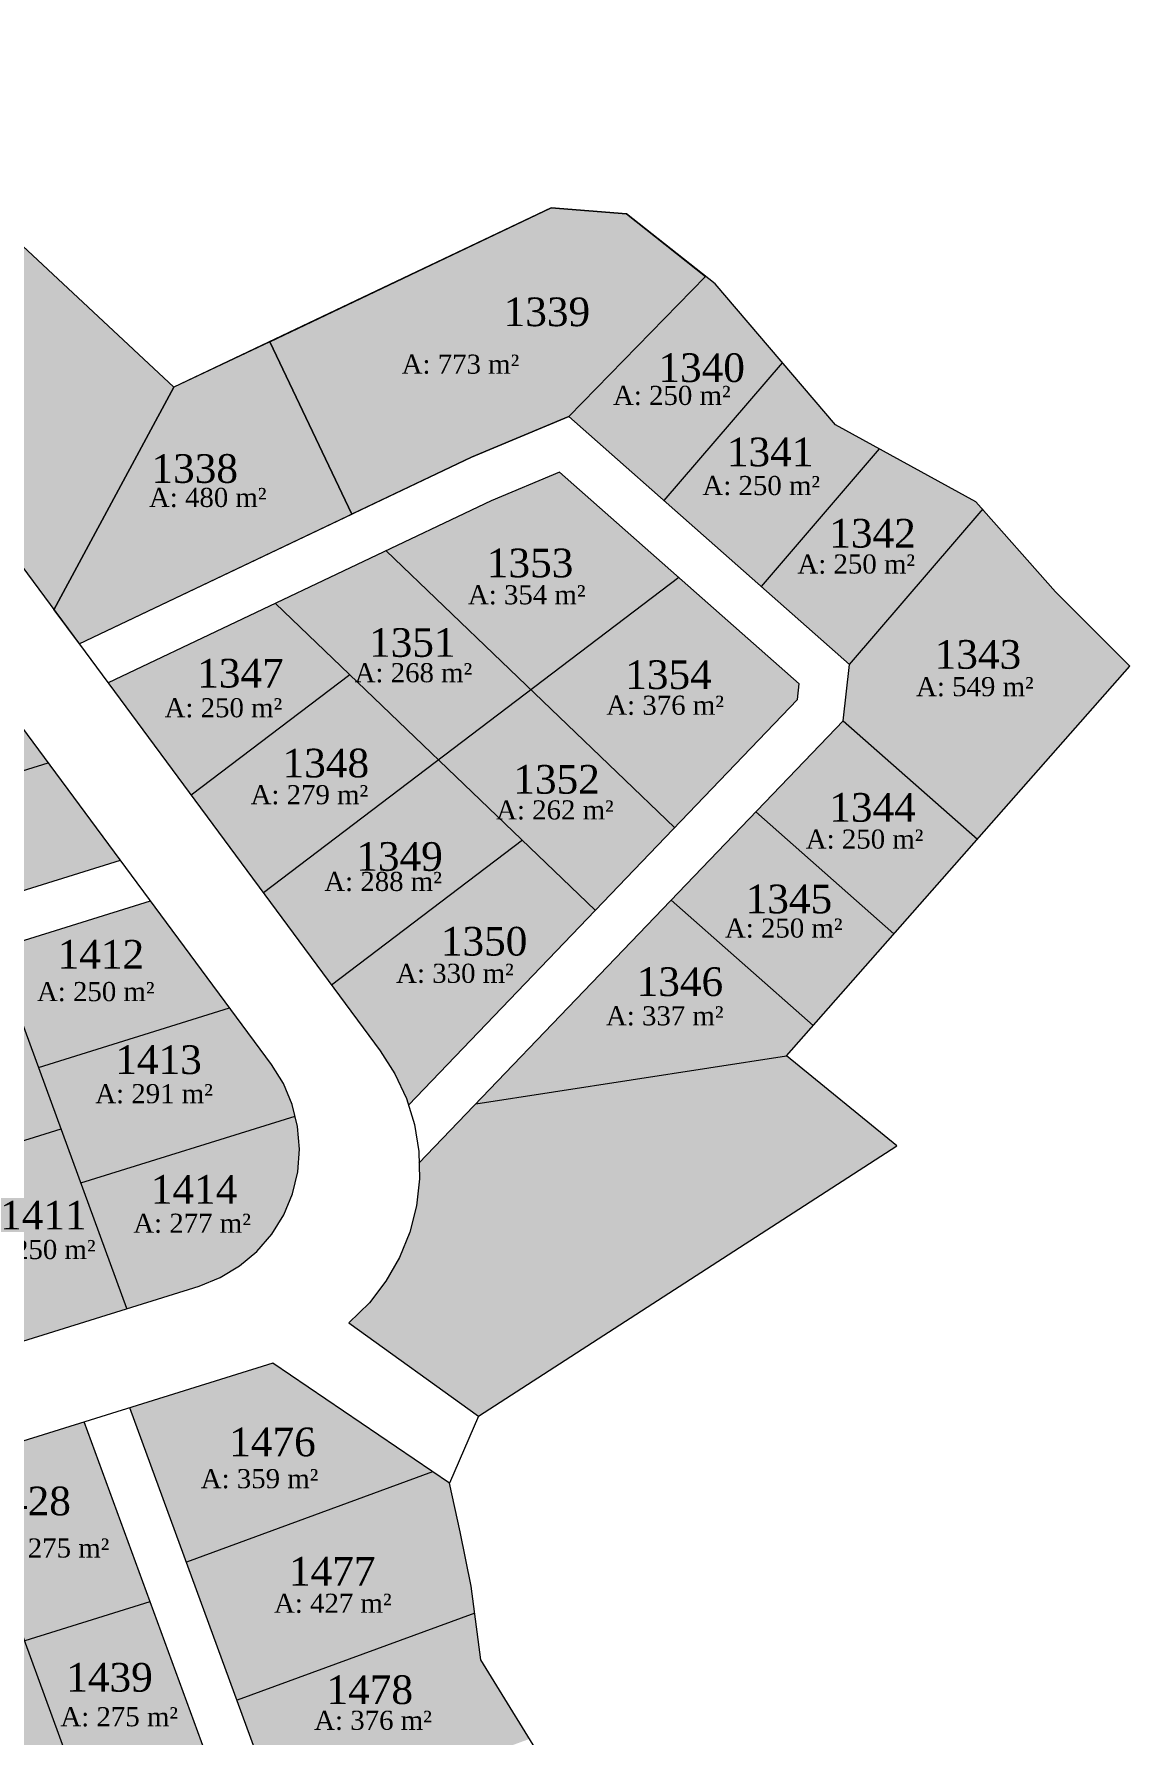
# Model space of a CAD drawing. Header units: metres. Extents: x 499190 to 500072, y 4524566 to 4524917.
# Drawn here: x 499957.6 to 500072.4, y 4524694.8 to 4524872.9 of the extents above; entities that cross this region are included whole.
import ezdxf

# ---------------------------------------------------------------- set-up
doc = ezdxf.new("R2010")
doc.units = ezdxf.units.M
doc.layers.get('0').update_dxf_attribs({"color": 5, "lineweight": 0})
doc.layers.add('PL_PARK', color=97, linetype='Continuous', lineweight=0)
doc.layers.add('YAZI', color=3, linetype='Continuous', lineweight=0)
doc.styles.get("Standard").update_dxf_attribs({"font": 'TimesNewRoman.ttf'})

msp = doc.modelspace()

# ---------------------------------------------------------------- hatches: boundary and pattern name
h = msp.add_hatch(color=1)
h.dxf.hatch_style = 1
h.paths.add_polyline_path([(500027.9037439476, 4524847.490896242), (500019.6208054709, 4524854.04639507), (500011.7551190326, 4524854.662515627), (499982.2671438311, 4524840.652128477), (499990.8500789562, 4524822.587432944), (500003.4050423509, 4524828.552572857), (500013.5813452581, 4524832.828460162)])
h = msp.add_hatch(color=1)
h.dxf.hatch_style = 1
h.paths.add_polyline_path([(500035.9594931882, 4524838.452627204), (500028.9110984136, 4524846.693629542), (500027.9037439476, 4524847.490896242), (500013.5813452571, 4524832.828460163), (500023.5599035124, 4524824.015280973)])
h = msp.add_hatch(color=1)
h.dxf.hatch_style = 1
h.paths.add_polyline_path([(499982.2671438302, 4524840.652128477), (499972.2412377695, 4524835.888599463), (499959.6760213721, 4524812.586467437), (499962.3100265019, 4524809.027424792), (499990.8500789564, 4524822.587432944)])
h = msp.add_hatch(color=1)
h.dxf.hatch_style = 1
h.paths.add_polyline_path([(500046.1305478389, 4524829.421573525), (500041.5210687841, 4524831.950017894), (500035.9594931882, 4524838.452627204), (500023.5599035124, 4524824.015280973), (500033.7543321328, 4524815.011442557)])
h = msp.add_hatch(color=1)
h.dxf.hatch_style = 1
h.paths.add_polyline_path([(500056.9136924794, 4524823.098474172), (500056.2117745508, 4524823.891703316), (500046.1305478389, 4524829.421573525), (500033.7543321328, 4524815.011442557), (500042.9742933118, 4524806.868265165)])
h = msp.add_hatch(color=1)
h.dxf.hatch_style = 1
h.paths.add_polyline_path([(500025.1205483386, 4524815.9659514), (500012.6242268681, 4524827.002848466), (500005.4474139797, 4524823.987289337), (499994.4653254722, 4524818.769456961), (500009.6347179721, 4524804.215687301)])
h = msp.add_hatch(color=1)
h.dxf.hatch_style = 1
h.paths.add_polyline_path([(500072.3564366557, 4524806.702279481), (500064.5597637459, 4524814.45773952), (500056.9136924794, 4524823.098474172), (500042.9742933119, 4524806.868265165), (500042.315067676, 4524800.968848164), (500056.3744800377, 4524788.573995672)])
h = msp.add_hatch(color=1)
h.dxf.hatch_style = 1
h.paths.add_polyline_path([(499994.4653254722, 4524818.769456961), (499982.8729111081, 4524813.261645315), (499999.9560739934, 4524796.87177224), (500009.6347179721, 4524804.215687301)])
h = msp.add_hatch(color=5)
h.dxf.hatch_style = 1
h.paths.add_polyline_path([(500037.7166317909, 4524804.840943387), (500025.1205483386, 4524815.9659514), (500009.6347179721, 4524804.215687301), (500024.6655139993, 4524789.794889423), (500037.5341443509, 4524803.20786141)])
h = msp.add_hatch(color=1)
h.dxf.hatch_style = 1
h.paths.add_polyline_path([(499990.6626211794, 4524805.788066785), (499982.8729111081, 4524813.261645315), (499965.3410845703, 4524804.931887997), (499974.0413091726, 4524793.176227374)])
h = msp.add_hatch(color=1)
h.dxf.hatch_style = 1
h.paths.add_polyline_path([(499959.0774379908, 4524796.585402334), (499951.5187489194, 4524806.79863102), (499931.5886420561, 4524800.585623053), (499935.7241180768, 4524789.30524254)])
h = msp.add_hatch(color=1)
h.dxf.hatch_style = 1
h.paths.add_polyline_path([(499999.9560739934, 4524796.87177224), (499990.6626211794, 4524805.788066785), (499974.0413091726, 4524793.176227374), (499981.6091744946, 4524782.950599826)])
h = msp.add_hatch(color=1)
h.dxf.hatch_style = 1
h.paths.add_polyline_path([(500009.6347179721, 4524804.215687301), (499999.9560739934, 4524796.87177224), (500016.3577605812, 4524781.135718958), (500024.6655139993, 4524789.794889423)])
h = msp.add_hatch(color=1)
h.dxf.hatch_style = 1
h.paths.add_polyline_path([(500042.315067676, 4524800.968848164), (500033.1684225868, 4524791.435301003), (500047.6452617231, 4524778.672470421), (500056.3744800377, 4524788.573995672)])
h = msp.add_hatch(color=1)
h.dxf.hatch_style = 1
h.paths.add_polyline_path([(500008.7230902516, 4524788.460549759), (499999.9560739934, 4524796.87177224), (499981.6091744946, 4524782.950599826), (499988.74835082, 4524773.304212768)])
h = msp.add_hatch(color=30)
h.dxf.hatch_style = 1
h.paths.add_polyline_path([(499966.6361270616, 4524786.372173649), (499959.0774379908, 4524796.585402334), (499935.7241180768, 4524789.30524254), (499939.8595940973, 4524778.024862028)])
h = msp.add_hatch(color=1)
h.dxf.hatch_style = 1
h.paths.add_polyline_path([(500033.1684225868, 4524791.435301003), (500024.2989485942, 4524782.190649245), (500039.1805382709, 4524769.07096087), (500047.6452617231, 4524778.672470421)])
h = msp.add_hatch(color=1)
h.dxf.hatch_style = 1
h.paths.add_polyline_path([(500016.3577605812, 4524781.135718958), (500008.7230902516, 4524788.460549759), (499988.74835082, 4524773.304212768), (499993.8478236134, 4524766.413853696), (499995.3839207633, 4524764.012391598), (499996.5799209707, 4524761.424690269), (499996.7894396489, 4524760.739660223)])
h = msp.add_hatch(color=1)
h.dxf.hatch_style = 1
h.paths.add_polyline_path([(499969.7855808415, 4524782.116661697), (499953.5307471302, 4524777.049382729), (499958.0625396032, 4524764.687965749), (499978.0686442822, 4524770.924665262)])
h = msp.add_hatch(color=2)
h.dxf.hatch_style = 1
h.paths.add_polyline_path([(500024.2989485942, 4524782.190649245), (500003.8600130767, 4524760.887149025), (500036.375895679, 4524765.889663479), (500039.1805382709, 4524769.07096087)])
h = msp.add_hatch(color=1)
h.dxf.hatch_style = 1
h.paths.add_polyline_path([(499953.5307471302, 4524777.049382729), (499941.582709106, 4524773.324703481), (499948.4751691406, 4524754.524069292), (499960.4232071648, 4524758.24874854)])
h = msp.add_hatch(color=5)
h.dxf.hatch_style = 1
h.paths.add_polyline_path([(499983.7041859074, 4524762.993168205), (499982.4467060271, 4524765.009069928), (499978.0686442822, 4524770.924665262), (499958.0625396032, 4524764.687965749), (499962.490945175, 4524752.608558284), (499984.9214911285, 4524759.601052688), (499984.627038458, 4524760.803771352)])
h = msp.add_hatch(color=12)
h.dxf.hatch_style = 1
h.paths.add_polyline_path([(499983.7300586623, 4524749.256314229), (499984.6446574311, 4524751.44917184), (499985.2009591255, 4524753.759073101), (499985.3849627695, 4524756.127882521), (499985.1920373677, 4524758.495982012), (499984.9214911285, 4524759.601052688), (499962.490945175, 4524752.608558284), (499967.3156671991, 4524739.448114352), (499974.8656504391, 4524741.801744784), (499977.0706958855, 4524742.686555492), (499979.1080653793, 4524743.908946982), (499980.9264824973, 4524745.43815416), (499982.4801813996, 4524747.23569001)])
h = msp.add_hatch(color=1)
h.dxf.hatch_style = 1
h.paths.add_polyline_path([(499960.4232071648, 4524758.24874854), (499948.4751691406, 4524754.524069292), (499955.3676291749, 4524735.723435105), (499967.3156671991, 4524739.448114352)])
h = msp.add_hatch(color=1)
h.dxf.hatch_style = 1
h.paths.add_polyline_path([(499999.3095109817, 4524722.366261347), (499982.585174686, 4524733.733583673), (499967.6251240787, 4524729.069940159), (499973.5454667389, 4524712.92096054)])
h = msp.add_hatch(color=1)
h.dxf.hatch_style = 1
h.paths.add_polyline_path([(499962.8453883635, 4524727.579906197), (499949.7025465369, 4524723.482759026), (499956.5950065714, 4524704.682124837), (499969.737848398, 4524708.77927201)])
h = msp.add_hatch(color=1)
h.dxf.hatch_style = 1
h.paths.add_polyline_path([(500003.3549434047, 4524710.380212826), (500002.1954472286, 4524716.074887645), (500001.0839705082, 4524721.160183388), (499999.3095109817, 4524722.366261347), (499973.5454667389, 4524712.92096054), (499978.8464674374, 4524698.461366366), (500003.7304446196, 4524707.584027681)])
h = msp.add_hatch(color=1)
h.dxf.hatch_style = 1
h.paths.add_polyline_path([(499969.737848398, 4524708.77927201), (499956.5950065714, 4524704.682124837), (499963.4874666058, 4524685.88149065), (499976.6303084324, 4524689.978637822)])
h = msp.add_hatch(color=5)
h.dxf.hatch_style = 1
h.paths.add_polyline_path([(500004.3895107, 4524702.676265174), (500003.7304446196, 4524707.584027681), (499978.8464674374, 4524698.461366366), (499983.7858230878, 4524684.988235111), (500009.4823960154, 4524694.408800405)])
h = msp.add_hatch(color=1)
h.dxf.hatch_style = 1
h.paths.add_polyline_path([(499956.5950065714, 4524704.682124837), (499944.2173596838, 4524700.823519399), (499951.1098197182, 4524682.022885212), (499963.4874666058, 4524685.88149065)])
at = {"layer": 'PL_PARK'}
for points in [[(499932.5938046263, 4524872.854467021), (499922.4983872076, 4524853.848742236), (499929.4408618993, 4524845.716125702), (499931.9919496005, 4524844.735568673), (499934.7834649787, 4524843.236213693), (499937.3645495914, 4524841.398109863), (499939.6943220365, 4524839.250370629), (499941.7358814071, 4524836.827013699), (499959.6760213721, 4524812.586467437), (499972.2412377695, 4524835.888599463)], [(500047.9260531436, 4524756.488413168), (500036.375895679, 4524765.889663479), (500003.8600130767, 4524760.887149025), (499997.8995610534, 4524754.674570543), (499997.939860279, 4524753.034769363), (499997.6225130209, 4524750.201766472), (499996.9236524918, 4524747.438035548), (499995.8562083518, 4524744.794708541), (499994.4399294488, 4524742.3206898), (499992.7010184427, 4524740.061751293), (499990.5512315796, 4524737.940890559), (500004.1304966247, 4524728.193398324)]]:
    msp.add_hatch(color=256, dxfattribs=at).paths.add_polyline_path(points)

# ---------------------------------------------------------------- linework, layer by layer
at = {"color": 4}
for p, q in [((500013.5813452572, 4524832.828460163, 359.8732299804542), (500027.9037439476, 4524847.490896242, 359.8732299804542)), ((499982.2671438309, 4524840.652128478, 359.8732299804542), (499990.8500789566, 4524822.587432944, 359.8732299804542)), ((500023.5599035122, 4524824.015280973, 359.8732299804542), (500035.9594931881, 4524838.452627204, 359.8732299804542)), ((499959.6760213721, 4524812.586467437, 749.4788253501076), (499972.2412377733, 4524835.888599465, 750.7889404300399)), ((500003.4050423066, 4524828.552572838, 359.8732299804542), (500013.5813452578, 4524832.828460163, 359.8732299804542)), ((500042.9742933119, 4524806.868265165, 359.8732299804542), (500013.5813452581, 4524832.828460162, 359.8732299804542)), ((500033.7543321321, 4524815.011442556, 359.8732299804542), (500046.1305478389, 4524829.421573525, 359.8732299804542)), ((499962.3100265017, 4524809.027424792, 359.8732299804542), (500003.4050422941, 4524828.55257283, 359.8732299804542)), ((500042.9742933118, 4524806.868265165, 359.8732299804542), (500056.9674996593, 4524823.161124058, 359.8732299804542)), ((499994.4653254721, 4524818.769456961, 359.8732299804542), (500024.6655139992, 4524789.794889423, 359.8732299804542)), ((500025.1205483383, 4524815.9659514, 359.8732299804542), (499981.6091744943, 4524782.950599826, 359.8732299804542)), ((499982.8729111079, 4524813.261645315, 359.8732299804542), (500016.3577605817, 4524781.135718958, 359.8732299804542)), ((499990.6626211788, 4524805.788066785, 359.8732299804542), (499974.0413091726, 4524793.176227374, 359.8732299804542)), ((500042.315067676, 4524800.968848164, 359.8732299804542), (500042.9742933119, 4524806.868265165, 359.8732299804542)), ((500042.3373340129, 4524800.992056364, 359.8732299804542), (499997.8995610535, 4524754.674570543, 359.8732299804542)), ((500042.3150676766, 4524800.968848163, 359.8732299804542), (500056.3697363051, 4524788.578177772, 359.8732299804542)), ((500033.1684225866, 4524791.435301003, 359.8732299804542), (500047.6405179858, 4524778.676652515, 359.8732299804542)), ((500008.723090252, 4524788.460549759, 359.8732299804542), (499988.74835082, 4524773.304212768, 359.8732299804542)), ((500024.2989485944, 4524782.190649245, 359.8732299804542), (500039.1805377491, 4524769.07096133, 359.8732299804542)), ((499967.3156671992, 4524739.448114352, 359.8732299804542), (499953.5307471301, 4524777.049382729, 359.8732299804542)), ((500003.8600130769, 4524760.887149025, 359.8732299804542), (500036.375895679, 4524765.889663479, 359.8732299804542)), ((500005.3675373216, 4524626.119571031, 359.8732299804542), (499967.6251240787, 4524729.069940159, 359.8732299804542)), ((499976.6303084324, 4524689.978637822, 359.8732299804542), (499962.8453883636, 4524727.579906197, 359.8732299804542)), ((499963.4874666058, 4524685.88149065, 359.8732299804542), (499949.702546537, 4524723.482759025, 359.8732299804542)), ((499999.3095109817, 4524722.366261347, 359.8732299804542), (499973.5454667389, 4524712.92096054, 359.8732299804542)), ((500003.7304446198, 4524707.584027681, 359.8732299804542), (499978.8464674377, 4524698.461366366, 359.8732299804542))]:
    msp.add_line(p, q, dxfattribs=at)
at = {"color": 9}
msp.add_line((500004.1304966247, 4524728.193398324, 359.8732299804542), (500001.0839705082, 4524721.160183388, 359.8732299804542), dxfattribs=at)
at = {"color": 6, "elevation": 359.8732299804542}
for points in [[(499941.7358814071, 4524836.827013699), (499993.8478236134, 4524766.413853696), (499995.3839207633, 4524764.012391598), (499996.5799209707, 4524761.424690269), (499997.4136969645, 4524758.698624926), (499997.8698230056, 4524755.884630665), (499997.939860279, 4524753.034769363), (499997.6225130209, 4524750.201766472), (499996.9236524918, 4524747.438035548), (499995.8562083518, 4524744.794708541), (499994.4399294488, 4524742.3206898), (499992.7010184427, 4524740.061751293), (499990.5512315796, 4524737.940890559), (500004.1304966247, 4524728.193398324), (500047.9260531436, 4524756.488413168), (500036.375895679, 4524765.889663479), (500072.3564366557, 4524806.702279481), (500064.5597637459, 4524814.45773952), (500056.2117745508, 4524823.891703316), (500041.5210687841, 4524831.950017894), (500028.9110984136, 4524846.693629542), (500019.6208054709, 4524854.04639507), (500011.7551190326, 4524854.662515627), (499972.2412377695, 4524835.888599463), (499932.5938046261, 4524872.854467021)], [(499865.0508631694, 4524707.568102543), (499974.8656504391, 4524741.801744784), (499977.0706958855, 4524742.686555492), (499979.1080653793, 4524743.908946982), (499980.9264824973, 4524745.43815416), (499982.4801813996, 4524747.23569001), (499983.7300586623, 4524749.256314229), (499984.6446574311, 4524751.44917184), (499985.2009591255, 4524753.759073101), (499985.3849627695, 4524756.127882521), (499985.1920373677, 4524758.495982012), (499984.627038458, 4524760.803771352), (499983.7041859074, 4524762.993168205), (499982.4467060271, 4524765.009069928), (499934.8935516328, 4524829.262439258)]]:
    msp.add_lwpolyline(points, dxfattribs=at)
at = {"color": 4, "elevation": 359.8732299804542}
for points in [[(499990.8500789562, 4524822.587432944), (499982.2671438311, 4524840.652128477), (500011.7551190326, 4524854.662515627), (500019.6208054709, 4524854.04639507), (500027.9037439476, 4524847.490896242), (500013.5813452581, 4524832.828460162), (500003.4050423509, 4524828.552572857), (499990.8500789561, 4524822.587432944)], [(499972.2412377695, 4524835.888599463), (499959.6760213721, 4524812.586467437), (499962.3100265019, 4524809.027424792), (499990.8500789564, 4524822.587432944), (499982.2671438302, 4524840.652128477), (499972.2412377733, 4524835.888599465)], [(499996.7894396489, 4524760.739660223), (500037.5341443509, 4524803.20786141), (500037.7166317909, 4524804.840943387), (500012.6242268681, 4524827.002848466), (500005.4474139797, 4524823.987289337), (499965.3410845703, 4524804.931887997)], [(499935.7241180766, 4524789.30524254), (499959.0774379903, 4524796.585402334)], [(499789.4958432423, 4524727.69350979), (499853.5843907583, 4524745.89212338), (499969.7855808418, 4524782.116661697)], [(499958.0625396029, 4524764.687965749), (499978.0686442825, 4524770.924665262)], [(499962.4909451752, 4524752.608558284), (499984.9214911282, 4524759.601052688)], [(499816.6962141443, 4524714.508760219), (499859.3176269638, 4524726.730112961), (499960.4232071647, 4524758.24874854)], [(499836.3446479299, 4524668.229835661), (499873.6141575353, 4524678.813689726), (499969.7378483979, 4524708.77927201)]]:
    msp.add_lwpolyline(points, dxfattribs=at)
at = {"color": 2, "elevation": 359.8732299804542}
msp.add_lwpolyline([(499787.8294634491, 4524732.238911106), (499852.151081707, 4524750.682625984), (499966.6361270619, 4524786.372173649)], dxfattribs=at)
at = {"color": 6, "elevation": 359.8732299804542}
msp.add_lwpolyline([(500023.6517813102, 4524636.278782203), (500019.5355758948, 4524654.831887289), (500017.6507114048, 4524671.678546869), (500011.8196558899, 4524690.614641992), (500004.3895107, 4524702.676265174), (500003.3549434047, 4524710.380212826), (500002.1954472286, 4524716.074887645), (500001.0839705082, 4524721.160183388), (499982.585174686, 4524733.733583673), (499867.9052946334, 4524697.983298274), (499806.4343076256, 4524680.52667052), (499819.2166248354, 4524641.119566776), (499828.252714414, 4524637.249460592), (499854.5544336551, 4524569.522748162), (499945.984315888, 4524593.456246994)], close=True, dxfattribs=at)

# ---------------------------------------------------------------- texts
at = {"layer": 'YAZI', "color": 7}
for s, p in [('1339', (500006.7637511585, 4524842.279263766, 744.8732299804542)), ('1340', (500022.9696507124, 4524836.433000229, 744.8732299804542)), ('1341', (500030.1436402004, 4524827.609598209, 744.8732299804542)), ('1338', (499969.8815529085, 4524825.874592272, 744.8732299804542)), ('1342', (500040.8648284179, 4524819.102490785, 744.8732299804542)), ('1353', (500005.0002344126, 4524815.992110574, 744.8732299804542)), ('1351', (499992.6688555871, 4524807.6658537, 744.8732299804542)), ('1343', (500051.9017080344, 4524806.418829609, 744.8732299804542)), ('1347', (499974.6716723827, 4524804.455005626, 744.8732299804542)), ('1354', (500019.498869286, 4524804.300759069, 744.8732299804542)), ('1348', (499983.6147403419, 4524795.046166104, 744.8732299804542)), ('1352', (500007.7776027828, 4524793.344678028, 744.8732299804542)), ('1344', (500040.8649251667, 4524790.406992091, 744.8732299804542)), ('1349', (499991.3331094228, 4524785.270156536, 744.8732299804542)), ('1345', (500032.1075767501, 4524780.822422249, 744.8732299804542)), ('1412', (499960.0580211003, 4524775.031034796, 744.8732299804542)), ('1346', (500020.690538771, 4524772.167601746, 744.8732299804542)), ('1413', (499966.0980694465, 4524764.003943689, 744.8732299804542)), ('1414', (499969.8150090055, 4524750.423086067, 744.8732299804542)), ('1411', (499954.0354641876, 4524747.728828153, 744.8732299804542)), ('1428', (499952.3832869533, 4524717.811139334, 1104.746459960908)), ('1477', (499984.2872795866, 4524710.454110028, 744.8732299804542)), ('1439', (499960.96242943, 4524699.355498155, 1104.746459960908)), ('1478', (499988.2134434432, 4524698.055932386, 744.8732299804542))]:
    msp.add_text(s, height=3, rotation=359.9999553636466, dxfattribs=at).set_placement(p)
at = {"layer": 'YAZI'}
for s, p in [('A: 773 m²', (499996.0837229028, 4524837.299708019, 744.8732299804542)), ('A: 250 m²', (500018.2176918808, 4524834.030164959, 744.8732299804542)), ('A: 480 m²', (499969.6189662698, 4524823.34749423, 744.8732299804542)), ('A: 250 m²', (500027.5834073946, 4524824.594880868, 744.8732299804542)), ('A: 250 m²', (500037.5287649842, 4524816.380576754, 744.8732299804542)), ('A: 354 m²', (500003.0239562893, 4524813.164146623, 744.8732299804542)), ('A: 268 m²', (499991.1587299354, 4524805.006255923, 744.8732299804542)), ('A: 549 m²', (500049.9523845937, 4524803.548134609, 744.8732299804542)), ('A: 250 m²', (499971.2573424703, 4524801.338085744, 744.8732299804542)), ('A: 376 m²', (500017.5155098836, 4524801.602196735, 744.8732299804542)), ('A: 279 m²', (499980.2620179266, 4524792.237746434, 744.8732299804542)), ('A: 262 m²', (500005.9746634503, 4524790.644560636, 744.8732299804542)), ('A: 250 m²', (500038.4074754544, 4524787.590581846, 744.8732299804542)), ('A: 288 m²', (499987.9803870075, 4524783.156945216, 744.8732299804542)), ('A: 250 m²', (500029.9368853871, 4524778.276399191, 744.8732299804542)), ('A: 330 m²', (499995.5085240969, 4524773.543146141, 744.8732299804542)), ('A: 250 m²', (499957.8924900591, 4524771.630287153, 744.8732299804542)), ('A: 337 m²', (500017.4779892729, 4524769.093715132, 744.8732299804542)), ('A: 291 m²', (499963.9948313693, 4524760.943872272, 744.8732299804542)), ('A: 277 m²', (499967.977698653, 4524747.382138345, 744.8732299804542)), ('A: 250 m²', (499951.7169895962, 4524744.63073975, 744.8732299804542)), ('A: 359 m²', (499975.0451696839, 4524720.648074514, 744.8732299804542)), ('A: 275 m²', (499953.1541674643, 4524713.388825909, 744.8732299804542)), ('A: 427 m²', (499982.7167937814, 4524707.605822409, 744.8732299804542)), ('A: 275 m²', (499960.3470033459, 4524695.730739609, 744.8732299804542)), ('A: 376 m²', (499986.9266650093, 4524695.356305162, 744.8732299804542))]:
    msp.add_text(s, height=2, rotation=359.9999553636466, dxfattribs=at).set_placement(p)
at = {"layer": 'YAZI', "color": 7, "char_height": 3, "attachment_point": 1, "rotation": 359.99995536364656}
for s, insert in [('1350', (500000.1845747125, 4524779.397813529, 359.8732299804542)), ('1476', (499978.0279267868, 4524726.990618914, 359.8732299804542))]:
    msp.add_mtext_dynamic_manual_height_columns(s, width=26.00536351767369, gutter_width=12.5, heights=[0], dxfattribs=dict(at, insert=insert))

doc.saveas('drawing.dxf')
